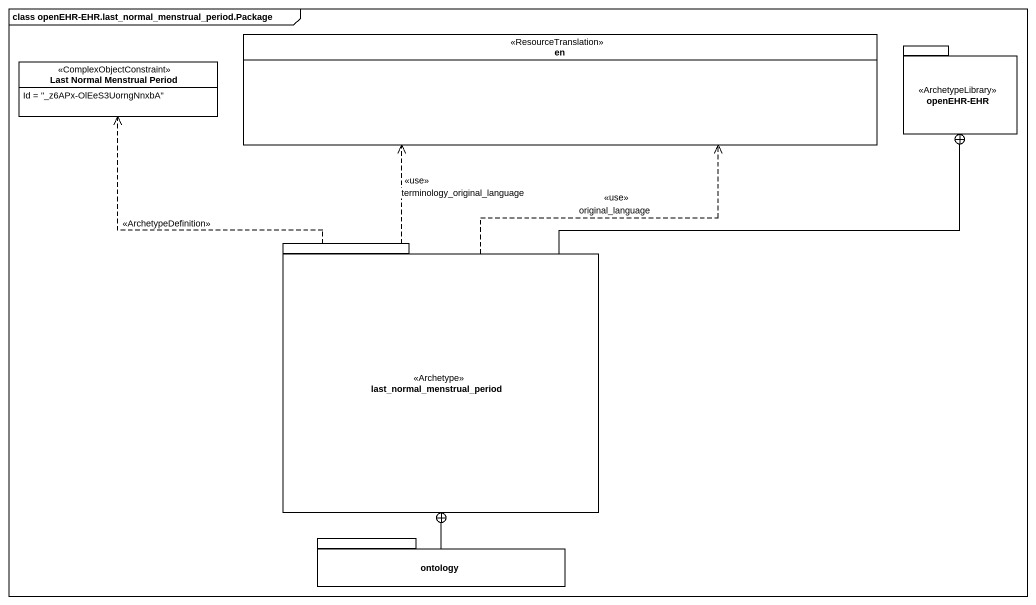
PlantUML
@startuml
mainframe class openEHR-EHR.last_normal_menstrual_period.Package
hide circle
hide empty members
enum en <<ResourceTranslation>>
class "Last Normal Menstrual Period" as Last_Normal_Menstrual_Period <<ComplexObjectConstraint>> {
  Id = "_z6APx-OlEeS3UorngNnxbA"
}
package "openEHR-EHR" as openEHR_EHR <<ArchetypeLibrary>> {
}
package last_normal_menstrual_period <<Archetype>> {
}
package ontology {
}
last_normal_menstrual_period .up.> en : <<use>>\nterminology_original_language
last_normal_menstrual_period .up.> en : <<use>>\noriginal_language
last_normal_menstrual_period .up.> Last_Normal_Menstrual_Period : <<ArchetypeDefinition>>
last_normal_menstrual_period -right-+ openEHR_EHR
ontology -up-+ last_normal_menstrual_period
@enduml
